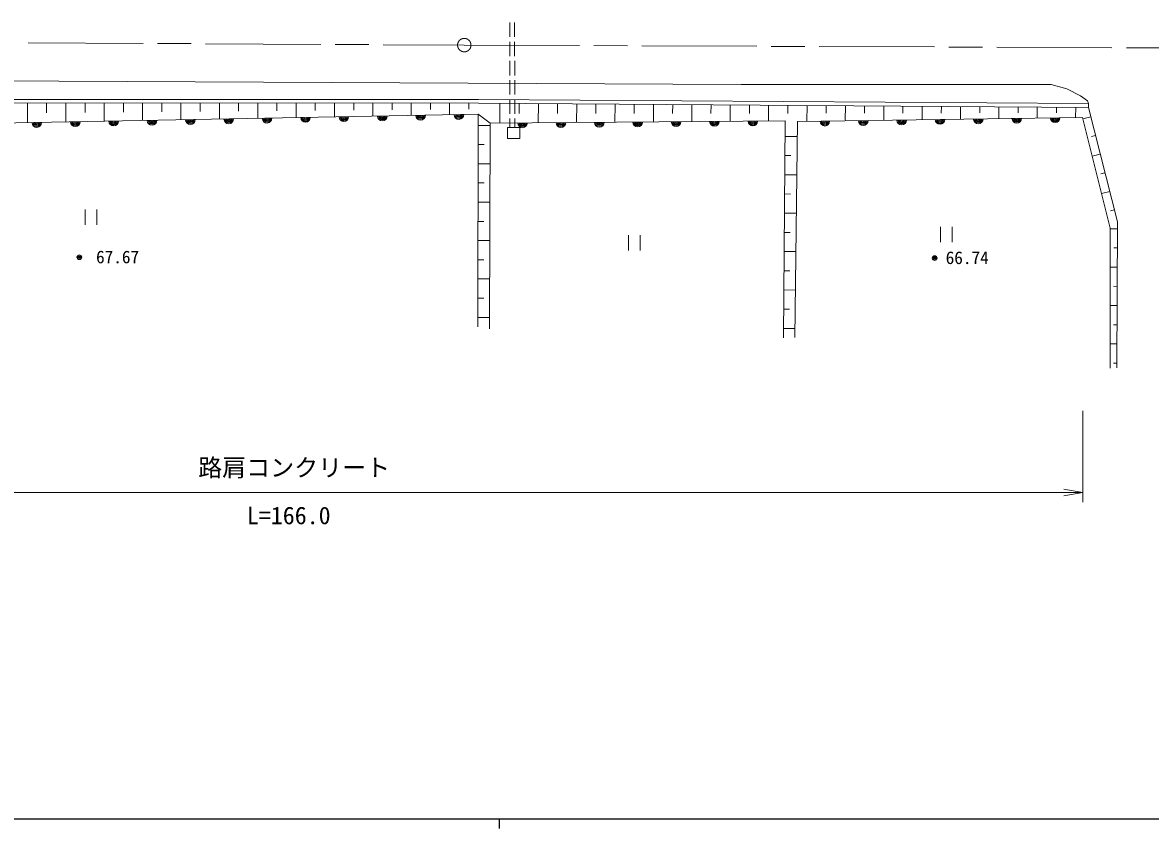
# Model space of a CAD drawing. Units: millimetres, scale not verified. Extents: x 40000 to 680000, y 20000 to 380000.
# Drawn here: x 118319 to 235865, y 204000 to 287961 of the extents above; entities that cross this region are included whole.
import ezdxf
from ezdxf.enums import TextEntityAlignment as Align

# ---------------------------------------------------------------- set-up
doc = ezdxf.new("R2010")
doc.units = ezdxf.units.MM
doc.header["$LTSCALE"] = 1000
doc.header["$PDMODE"] = 32
doc.header["$PDSIZE"] = 500
doc.linetypes.add('CHAIN', pattern=[18.5, 12, -1.5, 3.5, -1.5])
for name, color, linetype, lineweight in [('M-BMK', 2, 'CHAIN', 13), ('M-STR-HTXT', 7, 'Continuous', 13), ('M-TTL-BAND', 7, 'Continuous', 25), ('M-WORK', 1, 'Continuous', 13)]:
    doc.layers.add(name, color=color, linetype=linetype, lineweight=lineweight)
doc.styles.add('ＭＳ ゴシック', font='')
doc.styles.get('ＭＳ ゴシック').set_extended_font_data('MS Gothic')

# ---------------------------------------------------------------- blocks, each defined once
blk = doc.blocks.new('open_arrow')
at = {"color": 0, "linetype": 'Continuous', "lineweight": -2}
blk.add_lwpolyline([(7.5, 1.25), (0, 0), (7.5, -1.25)], dxfattribs=at)

msp = doc.modelspace()

# ---------------------------------------------------------------- linework, layer by layer
at = {"layer": 'M-BMK'}
msp.add_lwpolyline([(63396, 286159), (164355, 285611), (264948, 285211), (366502, 285122), (410913, 285266)], dxfattribs=at)
msp.add_circle((164355, 285611), 700, dxfattribs=at)
at = {"layer": 'M-STR-HTXT'}
for p, q in [((228829, 247511), (228829, 238000)), ((63344, 239000), (228829, 239000))]:
    msp.add_line(p, q, dxfattribs=at)
at = {"layer": 'M-TTL-BAND'}
for p, q in [((40000, 205000), (579000, 205000)), ((168000, 205000), (168000, 204000))]:
    msp.add_line(p, q, dxfattribs=at)
at = {"layer": 'M-WORK'}
for p, q in [((169086, 287961), (169088, 286461)), ((169595, 286461), (169589, 287961)), ((169088, 285961), (169090, 284461)), ((169604, 284461), (169597, 285961)), ((169091, 283961), (169092, 282461)), ((169612, 282461), (169606, 283961)), ((169093, 281961), (169095, 280461)), ((169620, 280461), (169614, 281961)), ((63354, 279939), (165840, 279935)), ((165840, 279935), (229395, 279523)), ((169095, 279961), (169097, 278461)), ((169628, 278461), (169622, 279961)), ((165828, 279554), (63353, 279668)), ((118831, 279606), (118829, 277523)), ((120831, 279604), (120830, 278562)), ((122831, 279602), (122829, 277598)), ((124831, 279600), (124830, 278598)), ((126831, 279597), (126829, 277674)), ((128831, 279595), (128830, 278633)), ((130831, 279593), (130829, 277749)), ((132831, 279591), (132830, 278669)), ((134831, 279589), (134829, 277825)), ((136831, 279586), (136830, 278705)), ((138831, 279584), (138830, 277901)), ((140831, 279582), (140830, 278740)), ((142831, 279580), (142830, 277976)), ((144831, 279577), (144831, 278776)), ((146831, 279575), (146830, 278052)), ((148831, 279573), (148831, 278811)), ((150831, 279571), (150830, 278127)), ((152831, 279568), (152831, 278847)), ((154831, 279566), (154830, 278203)), ((156831, 279564), (156831, 278882)), ((158831, 279562), (158830, 278278)), ((160831, 279560), (160831, 278918)), ((162831, 279557), (162830, 278354)), ((164831, 279555), (164831, 278953)), ((229395, 279096), (165828, 279554)), ((168074, 279538), (168059, 277488)), ((170074, 279523), (170067, 278499)), ((172074, 279509), (172060, 277519)), ((174074, 279495), (174067, 278499)), ((176074, 279480), (176060, 277549)), ((178074, 279466), (178067, 278500)), ((180074, 279451), (180060, 277579)), ((182074, 279437), (182067, 278501)), ((184074, 279423), (184061, 277609)), ((186074, 279408), (186067, 278502)), ((188074, 279394), (188061, 277639)), ((190074, 279379), (190067, 278502)), ((192074, 279365), (192061, 277670)), ((194073, 279351), (194067, 278503)), ((196073, 279336), (196062, 277700)), ((198073, 279322), (198068, 278504)), ((200073, 279307), (200062, 277740)), ((202073, 279293), (202068, 278509)), ((204073, 279279), (204062, 277787)), ((206073, 279264), (206068, 278518)), ((208073, 279250), (208063, 277834)), ((210073, 279235), (210068, 278527)), ((212073, 279221), (212063, 277881)), ((214073, 279207), (214068, 278537)), ((216073, 279192), (216064, 277928)), ((218073, 279178), (218068, 278546)), ((220073, 279163), (220064, 277975)), ((222073, 279149), (222068, 278555)), ((224073, 279135), (224065, 278022)), ((226073, 279120), (226069, 278564)), ((228073, 279106), (228065, 278069)), ((81806, 276824), (165812, 278410)), ((165812, 278410), (165778, 256247)), ((167063, 277481), (165812, 278410)), ((166978, 256063), (167063, 277481)), ((167063, 277481), (197793, 277713)), ((169098, 277961), (169099, 277044)), ((169634, 277044), (169630, 277961)), ((197793, 277713), (197637, 255101)), ((198819, 255156), (199073, 277642)), ((199073, 277642), (228790, 278078)), ((229643, 278127), (228829, 277919)), ((165810, 277247), (167062, 277245)), ((165807, 275247), (166428, 275246)), ((197782, 276100), (199055, 276091)), ((230138, 276190), (229731, 276086)), ((197768, 274100), (198396, 274096)), ((230634, 274252), (229796, 274038)), ((165804, 273247), (167047, 273246)), ((197755, 272100), (199010, 272092)), ((231129, 272314), (230710, 272207)), ((165801, 271247), (166417, 271246)), ((231624, 270377), (230763, 270157)), ((165798, 269247), (167031, 269246)), ((197741, 270100), (198360, 270096)), ((124845, 268489), (124845, 266889)), ((126045, 266889), (126045, 268489)), ((197727, 268100), (198965, 268092)), ((232119, 268439), (231689, 268329)), ((165795, 267247), (166406, 267246)), ((181474, 265825), (181474, 264225)), ((182674, 264225), (182674, 265825)), ((197713, 266100), (198323, 266096)), ((213993, 266666), (213993, 265066)), ((215193, 265066), (215193, 266666)), ((232436, 266479), (231667, 266483)), ((165792, 265247), (167015, 265246)), ((232427, 264479), (232042, 264481)), ((197699, 264101), (198920, 264092)), ((165789, 263247), (166395, 263247)), ((232417, 262479), (231665, 262483)), ((165786, 261247), (166999, 261246)), ((197686, 262101), (198287, 262096)), ((197672, 260101), (198875, 260092)), ((232407, 260479), (232031, 260481)), ((165783, 259247), (166384, 259247)), ((197658, 258101), (198251, 258097)), ((232397, 258479), (231663, 258483)), ((165780, 257247), (166983, 257246)), ((232387, 256479), (232020, 256481)), ((197644, 256101), (198829, 256093)), ((232377, 254479), (231661, 254483)), ((232368, 252479), (232009, 252481))]:
    msp.add_line(p, q, dxfattribs=at)
for points in [[(63369, 282087), (93603, 281983), (193210, 281495), (225514, 281509), (227166, 281066), (228588, 280328), (229307, 279811), (229395, 279523)], [(232365, 252001), (232440, 267185), (229395, 279096), (229395, 279523)], [(228790, 278078), (231667, 266530), (231660, 251960)]]:
    msp.add_lwpolyline(points, dxfattribs=at)
msp.add_lwpolyline([(168864, 277044), (170152, 277044), (170152, 275888), (168864, 275888)], close=True, dxfattribs=at)
for centre, radius in [((124236, 263513), 150), ((124236, 263513), 120), ((124236, 263513), 90), ((124236, 263513), 60), ((124236, 263513), 30), ((124236, 263513), 20), ((213383, 263424), 150), ((213383, 263424), 120), ((213383, 263424), 90), ((213383, 263424), 60), ((213383, 263424), 30), ((213383, 263424), 20)]:
    msp.add_circle(centre, radius, dxfattribs=at)
for centre, radius, start, end in [((119810, 277541), 500, 181.08187, 1.08187), ((119810, 277541), 400, 181.08187, 1.08187), ((119810, 277541), 300, 181.08187, 1.08187), ((119810, 277541), 200, 181.08187, 1.08187), ((119810, 277541), 100, 181.08187, 1.08187), ((123809, 277617), 500, 181.08187, 1.08187), ((123809, 277617), 400, 181.08187, 1.08187), ((123809, 277617), 300, 181.08187, 1.08187), ((123809, 277617), 200, 181.08187, 1.08187), ((123809, 277617), 100, 181.08187, 1.08187), ((127808, 277692), 500, 181.08187, 1.08187), ((127808, 277692), 400, 181.08187, 1.08187), ((127808, 277692), 300, 181.08187, 1.08187), ((127808, 277692), 200, 181.08187, 1.08187), ((127808, 277692), 100, 181.08187, 1.08187), ((131808, 277768), 500, 181.08187, 1.08187), ((131808, 277768), 400, 181.08187, 1.08187), ((131808, 277768), 300, 181.08187, 1.08187), ((131808, 277768), 200, 181.08187, 1.08187), ((131808, 277768), 100, 181.08187, 1.08187), ((135807, 277843), 500, 181.08187, 1.08187), ((135807, 277843), 400, 181.08187, 1.08187), ((135807, 277843), 300, 181.08187, 1.08187), ((135807, 277843), 200, 181.08187, 1.08187), ((135807, 277843), 100, 181.08187, 1.08187), ((139806, 277919), 500, 181.08187, 1.08187), ((139806, 277919), 400, 181.08187, 1.08187), ((139806, 277919), 300, 181.08187, 1.08187), ((139806, 277919), 200, 181.08187, 1.08187), ((139806, 277919), 100, 181.08187, 1.08187), ((143806, 277994), 500, 181.08187, 1.08187), ((143806, 277994), 400, 181.08187, 1.08187), ((143806, 277994), 300, 181.08187, 1.08187), ((143806, 277994), 200, 181.08187, 1.08187), ((143806, 277994), 100, 181.08187, 1.08187), ((147805, 278070), 500, 181.08187, 1.08187), ((147805, 278070), 400, 181.08187, 1.08187), ((147805, 278070), 300, 181.08187, 1.08187), ((147805, 278070), 200, 181.08187, 1.08187), ((147805, 278070), 100, 181.08187, 1.08187), ((151804, 278146), 500, 181.08187, 1.08187), ((151804, 278146), 400, 181.08187, 1.08187), ((151804, 278146), 300, 181.08187, 1.08187), ((151804, 278146), 200, 181.08187, 1.08187), ((151804, 278146), 100, 181.08187, 1.08187), ((155803, 278221), 500, 181.08187, 1.08187), ((155803, 278221), 400, 181.08187, 1.08187), ((155803, 278221), 300, 181.08187, 1.08187), ((155803, 278221), 200, 181.08187, 1.08187), ((155803, 278221), 100, 181.08187, 1.08187), ((159803, 278297), 500, 181.08187, 1.08187), ((159803, 278297), 400, 181.08187, 1.08187), ((159803, 278297), 300, 181.08187, 1.08187), ((159803, 278297), 200, 181.08187, 1.08187), ((159803, 278297), 100, 181.08187, 1.08187), ((163802, 278372), 500, 181.08187, 1.08187), ((163802, 278372), 400, 181.08187, 1.08187), ((163802, 278372), 300, 181.08187, 1.08187), ((163802, 278372), 200, 181.08187, 1.08187), ((163802, 278372), 100, 181.08187, 1.08187), ((170429, 277506), 500, 180.43282, 0.43282), ((170429, 277506), 400, 180.43282, 0.43282), ((170429, 277506), 300, 180.43282, 0.43282), ((170429, 277506), 200, 180.43282, 0.43282), ((170429, 277506), 100, 180.43282, 0.43282), ((174429, 277536), 500, 180.43282, 0.43282), ((174429, 277536), 400, 180.43282, 0.43282), ((174429, 277536), 300, 180.43282, 0.43282), ((174429, 277536), 200, 180.43282, 0.43282), ((174429, 277536), 100, 180.43282, 0.43282), ((178428, 277567), 500, 180.43282, 0.43282), ((178428, 277567), 400, 180.43282, 0.43282), ((178428, 277567), 300, 180.43282, 0.43282), ((178428, 277567), 200, 180.43282, 0.43282), ((178428, 277567), 100, 180.43282, 0.43282), ((182428, 277597), 500, 180.43282, 0.43282), ((182428, 277597), 400, 180.43282, 0.43282), ((182428, 277597), 300, 180.43282, 0.43282), ((182428, 277597), 200, 180.43282, 0.43282), ((182428, 277597), 100, 180.43282, 0.43282), ((186428, 277627), 500, 180.43282, 0.43282), ((186428, 277627), 400, 180.43282, 0.43282), ((186428, 277627), 300, 180.43282, 0.43282), ((186428, 277627), 200, 180.43282, 0.43282), ((186428, 277627), 100, 180.43282, 0.43282), ((190428, 277657), 500, 180.43282, 0.43282), ((190428, 277657), 400, 180.43282, 0.43282), ((190428, 277657), 300, 180.43282, 0.43282), ((190428, 277657), 200, 180.43282, 0.43282), ((190428, 277657), 100, 180.43282, 0.43282), ((194428, 277688), 500, 180.43282, 0.43282), ((194428, 277688), 400, 180.43282, 0.43282), ((194428, 277688), 300, 180.43282, 0.43282), ((194428, 277688), 200, 180.43282, 0.43282), ((194428, 277688), 100, 180.43282, 0.43282), ((201933, 277684), 500, 180.83925, 0.83925), ((201933, 277684), 400, 180.83925, 0.83925), ((201933, 277684), 300, 180.83925, 0.83925), ((201933, 277684), 200, 180.83925, 0.83925), ((201933, 277684), 100, 180.83925, 0.83925), ((205932, 277743), 500, 180.83925, 0.83925), ((205932, 277743), 400, 180.83925, 0.83925), ((205932, 277743), 300, 180.83925, 0.83925), ((205932, 277743), 200, 180.83925, 0.83925), ((205932, 277743), 100, 180.83925, 0.83925), ((209932, 277801), 500, 180.83925, 0.83925), ((209932, 277801), 400, 180.83925, 0.83925), ((209932, 277801), 300, 180.83925, 0.83925), ((209932, 277801), 200, 180.83925, 0.83925), ((209932, 277801), 100, 180.83925, 0.83925), ((213931, 277860), 500, 180.83925, 0.83925), ((213931, 277860), 400, 180.83925, 0.83925), ((213931, 277860), 300, 180.83925, 0.83925), ((213931, 277860), 200, 180.83925, 0.83925), ((213931, 277860), 100, 180.83925, 0.83925), ((217931, 277918), 500, 180.83925, 0.83925), ((217931, 277918), 400, 180.83925, 0.83925), ((217931, 277918), 300, 180.83925, 0.83925), ((217931, 277918), 200, 180.83925, 0.83925), ((217931, 277918), 100, 180.83925, 0.83925), ((221930, 277977), 500, 180.83925, 0.83925), ((221930, 277977), 400, 180.83925, 0.83925), ((221930, 277977), 300, 180.83925, 0.83925), ((221930, 277977), 200, 180.83925, 0.83925), ((221930, 277977), 100, 180.83925, 0.83925), ((225930, 278036), 500, 180.83925, 0.83925), ((225930, 278036), 400, 180.83925, 0.83925), ((225930, 278036), 300, 180.83925, 0.83925), ((225930, 278036), 200, 180.83925, 0.83925), ((225930, 278036), 100, 180.83925, 0.83925)]:
    msp.add_arc(centre, radius, start, end, dxfattribs=at)
for p in [(124236, 263513), (213383, 263424)]:
    msp.add_point(p, dxfattribs=at)

# ---------------------------------------------------------------- block references
at = {"layer": 'M-STR-HTXT', "xscale": 267, "yscale": 267, "rotation": 180}
msp.add_blockref('open_arrow', (228829, 239000), dxfattribs=at)

# ---------------------------------------------------------------- texts
at = {"layer": 'M-STR-HTXT', "style": 'ＭＳ ゴシック'}
for s, p in [('路肩コンクリート', (146622, 240127)), ('L=166.0', (146061, 235143))]:
    msp.add_text(s, height=1833, dxfattribs=at).set_placement(p, align=Align.BOTTOM_CENTER)
at = {"layer": 'M-WORK', "style": 'ＭＳ ゴシック'}
for s, p in [('67.67', (128223, 262485)), ('66.74', (216769, 262404))]:
    msp.add_text(s, height=1320, dxfattribs=at).set_placement(p, align=Align.BOTTOM_CENTER)

doc.saveas('drawing.dxf')
